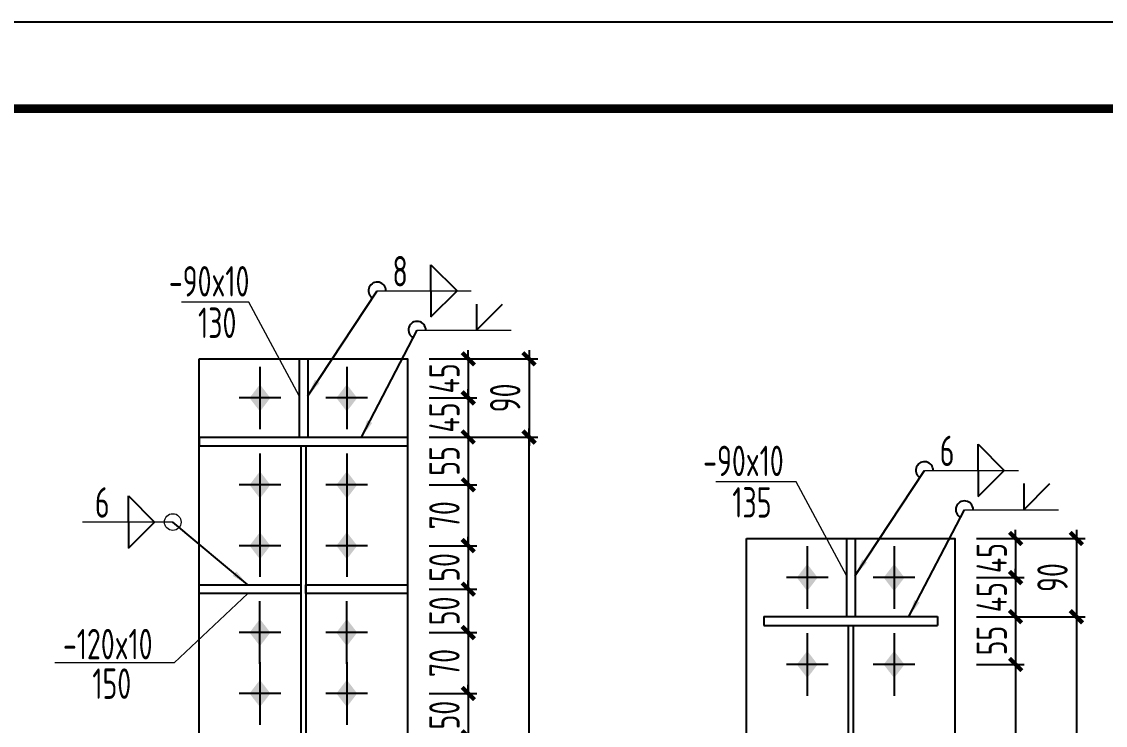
# Model space of a CAD drawing. Extents: x -3102990 to -851544, y -5293060 to -2540151.
# Drawn here: x -1385838 to -1373361, y -2638999 to -2630902 of the extents above; entities that cross this region are included whole.
import ezdxf

# ---------------------------------------------------------------- set-up
doc = ezdxf.new("R2010")
doc.units = 0
doc.header["$LTSCALE"] = 1000
doc.header["$PDMODE"] = 1
doc.linetypes.add('DOTE', pattern=[2.42, 2, -0.2, 0.02, -0.2])
doc.layers.get('0').update_dxf_attribs({"linetype": 'CONTINUOUS'})
doc.layers.get('Defpoints').update_dxf_attribs({"linetype": 'CONTINUOUS'})
for name, color, linetype in [('10', 7, 'CONTINUOUS'), ('AXIS', 253, 'DOTE'), ('COLU', 7, 'CONTINUOUS'), ('DIM', 3, 'CONTINUOUS'), ('PUB_TITLE', 4, 'CONTINUOUS'), ('TEXT', 7, 'CONTINUOUS'), ('WELD', 7, 'CONTINUOUS')]:
    doc.layers.add(name, color=color, linetype=linetype)
doc.layers.add('yichutu', color=7, linetype='CONTINUOUS', true_color=0xffffff, plot=False)
doc.styles.add('TSSD_Dimension', font='tssdeng.shx', dxfattribs={"width": 0.7, "bigfont": 'Hztxt.shx'})
doc.styles.add('TSSD_Rein', font='Tssdeng.shx', dxfattribs={"width": 0.75, "bigfont": 'hztxt.shx'})
doc.dimstyles.new('TSSD_10_100', dxfattribs={"dimtxt": 350, "dimasz": 100, "dimexe": 100, "dimexo": 250, "dimgap": 100, "dimtad": 1, "dimdec": 0, "dimlfac": 0.1, "dimzin": 0, "dimdsep": 46, "dimtxsty": 'TSSD_Dimension', "dimblk": 'ARCHTICK', "dimcen": 0, "dimdle": 100, "dimclrt": 7, "dimadec": 0, "dimazin": 0, "dimtfac": 1, "dimtdec": 0, "dimtix": 1, "dimtmove": 2, "dimatfit": 3, "dimldrblk": 'ARCHTICK', "dimfxl": 1, "dimtolj": 1, "dimtzin": 0, "dimarcsym": 0})
doc.dimstyles.new('TSSD_LEADER_STYLE_200.0', dxfattribs={"dimtxt": 700, "dimasz": 200, "dimexe": 200, "dimexo": 500, "dimgap": 0.09, "dimtad": 0, "dimtih": 1, "dimtoh": 1, "dimdec": 4, "dimzin": 0, "dimdsep": 46, "dimtxsty": 'Standard', "dimcen": 0.09, "dimdle": 200, "dimclrt": 7, "dimadec": 0, "dimazin": 0, "dimtfac": 1, "dimtdec": 4, "dimtofl": 0, "dimtmove": 0, "dimatfit": 3, "dimfxl": 1, "dimtolj": 1, "dimtzin": 0, "dimarcsym": 0})

# ---------------------------------------------------------------- blocks, each defined once
blk = doc.blocks.new('A$C5C7C78FF')
at = {"layer": '10', "color": 0}
blk.add_solid([(27, -141, -192), (-73, -11, -192), (127, -11, -192), (27, 119, -192)], dxfattribs=at)
at = {"layer": 'AXIS', "color": 0, "linetype": 'ByBlock'}
for p, q in [((27, -311, -192), (27, 289, -192)), ((227, -11, -192), (-173, -11, -192))]:
    blk.add_line(p, q, dxfattribs=at)
blk = doc.blocks.new('_ArchTick')
at = {"color": 0, "const_width": 0.5}
blk.add_lwpolyline([(-0.71, -0.71), (0.71, 0.71)], dxfattribs=at)
blk = doc.blocks.new('*D131')
at = {"layer": 'Defpoints', "color": 0}
for p in [(-1381395, -2634782), (-1381395, -2635232), (-1380696, -2635232)]:
    blk.add_point(p, dxfattribs=at)
at = {"layer": 'DIM', "color": 0, "lineweight": -2}
for p, q in [((-1380696, -2634782), (-1380696, -2634682)), ((-1381145, -2634782), (-1380596, -2634782)), ((-1380696, -2634782), (-1380696, -2635232)), ((-1381145, -2635232), (-1380596, -2635232)), ((-1380696, -2635232), (-1380696, -2635332))]:
    blk.add_line(p, q, dxfattribs=at)
at = {"layer": 'DIM', "color": 0, "lineweight": -2, "xscale": 100, "yscale": 100, "zscale": 100}
for p, rotation in [((-1380696, -2634782), 270), ((-1380696, -2635232), 90)]:
    blk.add_blockref('_ArchTick', p, dxfattribs=dict(at, rotation=rotation))
at = {"layer": 'DIM', "color": 7, "insert": (-1380971, -2635007), "char_height": 350, "attachment_point": 5, "rotation": 90, "style": 'TSSD_Dimension'}
blk.add_mtext('\\A1;45', dxfattribs=at)
blk = doc.blocks.new('*D132')
at = {"layer": 'Defpoints', "color": 0}
for p in [(-1381395, -2635232), (-1381395, -2635682), (-1380696, -2635682)]:
    blk.add_point(p, dxfattribs=at)
at = {"layer": 'DIM', "color": 0, "lineweight": -2}
for p, q in [((-1380696, -2635232), (-1380696, -2635132)), ((-1381145, -2635232), (-1380596, -2635232)), ((-1380696, -2635232), (-1380696, -2635682)), ((-1381145, -2635682), (-1380596, -2635682)), ((-1380696, -2635682), (-1380696, -2635782))]:
    blk.add_line(p, q, dxfattribs=at)
at = {"layer": 'DIM', "color": 0, "lineweight": -2, "xscale": 100, "yscale": 100, "zscale": 100}
for p, rotation in [((-1380696, -2635232), 270), ((-1380696, -2635682), 90)]:
    blk.add_blockref('_ArchTick', p, dxfattribs=dict(at, rotation=rotation))
at = {"layer": 'DIM', "color": 7, "insert": (-1380971, -2635457), "char_height": 350, "attachment_point": 5, "rotation": 90, "style": 'TSSD_Dimension'}
blk.add_mtext('\\A1;45', dxfattribs=at)
blk = doc.blocks.new('*D133')
at = {"layer": 'Defpoints', "color": 0}
for p in [(-1381395, -2635682), (-1381395, -2636232), (-1380696, -2636232)]:
    blk.add_point(p, dxfattribs=at)
at = {"layer": 'DIM', "color": 0, "lineweight": -2}
for p, q in [((-1380696, -2635582), (-1380696, -2636332)), ((-1381145, -2635682), (-1380596, -2635682)), ((-1381145, -2636232), (-1380596, -2636232))]:
    blk.add_line(p, q, dxfattribs=at)
at = {"layer": 'DIM', "color": 0, "lineweight": -2, "xscale": 100, "yscale": 100, "zscale": 100}
for p, rotation in [((-1380696, -2635682), 90), ((-1380696, -2636232), 270)]:
    blk.add_blockref('_ArchTick', p, dxfattribs=dict(at, rotation=rotation))
at = {"layer": 'DIM', "color": 7, "insert": (-1380971, -2635957), "char_height": 350, "attachment_point": 5, "rotation": 90, "style": 'TSSD_Dimension'}
blk.add_mtext('\\A1;55', dxfattribs=at)
blk = doc.blocks.new('_WELD004')
at = {"color": 0, "linetype": 'ByBlock'}
for p, q in [((0, 1), (1, 0)), ((0, 0), (0, 1))]:
    blk.add_line(p, q, dxfattribs=at)
blk = doc.blocks.new('*D142')
at = {"layer": 'Defpoints', "color": 0}
for p in [(-1381395, -2634782), (-1381395, -2635682), (-1379996, -2635682)]:
    blk.add_point(p, dxfattribs=at)
at = {"layer": 'DIM', "color": 0, "lineweight": -2}
for p, q in [((-1379996, -2634682), (-1379996, -2635782)), ((-1381145, -2634782), (-1379896, -2634782)), ((-1381145, -2635682), (-1379896, -2635682))]:
    blk.add_line(p, q, dxfattribs=at)
at = {"layer": 'DIM', "color": 0, "lineweight": -2, "xscale": 100, "yscale": 100, "zscale": 100}
for p, rotation in [((-1379996, -2634782), 90), ((-1379996, -2635682), 270)]:
    blk.add_blockref('_ArchTick', p, dxfattribs=dict(at, rotation=rotation))
at = {"layer": 'DIM', "color": 7, "insert": (-1380271, -2635232), "char_height": 350, "attachment_point": 5, "rotation": 90, "style": 'TSSD_Dimension'}
blk.add_mtext('\\A1;90', dxfattribs=at)
blk = doc.blocks.new('*D144')
at = {"layer": 'Defpoints', "color": 0, "ltscale": 1.5}
for p in [(-1381395, -2635682), (-1379996, -2635682), (-1381395, -2643682)]:
    blk.add_point(p, dxfattribs=at)
at = {"layer": 'DIM', "color": 0, "lineweight": -2, "ltscale": 1.5}
for p, q in [((-1379996, -2643782), (-1379996, -2635582)), ((-1381145, -2635682), (-1379896, -2635682)), ((-1381145, -2643682), (-1379896, -2643682))]:
    blk.add_line(p, q, dxfattribs=at)
at = {"layer": 'DIM', "color": 0, "lineweight": -2, "ltscale": 1.5, "xscale": 100, "yscale": 100, "zscale": 100}
for p, rotation in [((-1379996, -2635682), 90), ((-1379996, -2643682), 270)]:
    blk.add_blockref('_ArchTick', p, dxfattribs=dict(at, rotation=rotation))
at = {"layer": 'DIM', "color": 7, "ltscale": 1.5, "insert": (-1380271, -2639682), "char_height": 350, "attachment_point": 5, "rotation": 90, "style": 'TSSD_Dimension'}
blk.add_mtext('\\A1;800', dxfattribs=at)
blk = doc.blocks.new('*D145')
at = {"layer": 'Defpoints', "color": 0}
for p in [(-1375093, -2636849), (-1375093, -2637299), (-1374394, -2637299)]:
    blk.add_point(p, dxfattribs=at)
at = {"layer": 'DIM', "color": 0, "lineweight": -2}
for p, q in [((-1374394, -2636849), (-1374394, -2636749)), ((-1374843, -2636849), (-1374294, -2636849)), ((-1374394, -2636849), (-1374394, -2637299)), ((-1374843, -2637299), (-1374294, -2637299)), ((-1374394, -2637299), (-1374394, -2637399))]:
    blk.add_line(p, q, dxfattribs=at)
at = {"layer": 'DIM', "color": 0, "lineweight": -2, "xscale": 100, "yscale": 100, "zscale": 100}
for p, rotation in [((-1374394, -2636849), 270), ((-1374394, -2637299), 90)]:
    blk.add_blockref('_ArchTick', p, dxfattribs=dict(at, rotation=rotation))
at = {"layer": 'DIM', "color": 7, "insert": (-1374669, -2637074), "char_height": 350, "attachment_point": 5, "rotation": 90, "style": 'TSSD_Dimension'}
blk.add_mtext('\\A1;45', dxfattribs=at)
blk = doc.blocks.new('*D146')
at = {"layer": 'Defpoints', "color": 0}
for p in [(-1375093, -2637299), (-1375093, -2637749), (-1374394, -2637749)]:
    blk.add_point(p, dxfattribs=at)
at = {"layer": 'DIM', "color": 0, "lineweight": -2}
for p, q in [((-1374394, -2637299), (-1374394, -2637199)), ((-1374843, -2637299), (-1374294, -2637299)), ((-1374394, -2637299), (-1374394, -2637749)), ((-1374843, -2637749), (-1374294, -2637749)), ((-1374394, -2637749), (-1374394, -2637849))]:
    blk.add_line(p, q, dxfattribs=at)
at = {"layer": 'DIM', "color": 0, "lineweight": -2, "xscale": 100, "yscale": 100, "zscale": 100}
for p, rotation in [((-1374394, -2637299), 270), ((-1374394, -2637749), 90)]:
    blk.add_blockref('_ArchTick', p, dxfattribs=dict(at, rotation=rotation))
at = {"layer": 'DIM', "color": 7, "insert": (-1374669, -2637524), "char_height": 350, "attachment_point": 5, "rotation": 90, "style": 'TSSD_Dimension'}
blk.add_mtext('\\A1;45', dxfattribs=at)
blk = doc.blocks.new('*D147')
at = {"layer": 'Defpoints', "color": 0}
for p in [(-1375093, -2637749), (-1375093, -2638299), (-1374394, -2638299)]:
    blk.add_point(p, dxfattribs=at)
at = {"layer": 'DIM', "color": 0, "lineweight": -2}
for p, q in [((-1374843, -2637749), (-1374294, -2637749)), ((-1374394, -2637649), (-1374394, -2638399)), ((-1374843, -2638299), (-1374294, -2638299))]:
    blk.add_line(p, q, dxfattribs=at)
at = {"layer": 'DIM', "color": 0, "lineweight": -2, "xscale": 100, "yscale": 100, "zscale": 100}
for p, rotation in [((-1374394, -2637749), 90), ((-1374394, -2638299), 270)]:
    blk.add_blockref('_ArchTick', p, dxfattribs=dict(at, rotation=rotation))
at = {"layer": 'DIM', "color": 7, "insert": (-1374669, -2638024), "char_height": 350, "attachment_point": 5, "rotation": 90, "style": 'TSSD_Dimension'}
blk.add_mtext('\\A1;55', dxfattribs=at)
blk = doc.blocks.new('*D156')
at = {"layer": 'Defpoints', "color": 0}
for p in [(-1375093, -2636849), (-1375093, -2637749), (-1373694, -2637749)]:
    blk.add_point(p, dxfattribs=at)
at = {"layer": 'DIM', "color": 0, "lineweight": -2}
for p, q in [((-1373694, -2636749), (-1373694, -2637849)), ((-1374843, -2636849), (-1373594, -2636849)), ((-1374843, -2637749), (-1373594, -2637749))]:
    blk.add_line(p, q, dxfattribs=at)
at = {"layer": 'DIM', "color": 0, "lineweight": -2, "xscale": 100, "yscale": 100, "zscale": 100}
for p, rotation in [((-1373694, -2636849), 90), ((-1373694, -2637749), 270)]:
    blk.add_blockref('_ArchTick', p, dxfattribs=dict(at, rotation=rotation))
at = {"layer": 'DIM', "color": 7, "insert": (-1373969, -2637299), "char_height": 350, "attachment_point": 5, "rotation": 90, "style": 'TSSD_Dimension'}
blk.add_mtext('\\A1;90', dxfattribs=at)
blk = doc.blocks.new('*D158')
at = {"layer": 'Defpoints', "color": 0}
for p in [(-1375093, -2637749), (-1375093, -2643749), (-1373694, -2643749)]:
    blk.add_point(p, dxfattribs=at)
at = {"layer": 'DIM', "color": 0, "lineweight": -2}
for p, q in [((-1374843, -2637749), (-1373594, -2637749)), ((-1373694, -2637649), (-1373694, -2643849)), ((-1374843, -2643749), (-1373594, -2643749))]:
    blk.add_line(p, q, dxfattribs=at)
at = {"layer": 'DIM', "color": 0, "lineweight": -2, "xscale": 100, "yscale": 100, "zscale": 100}
for p, rotation in [((-1373694, -2637749), 90), ((-1373694, -2643749), 270)]:
    blk.add_blockref('_ArchTick', p, dxfattribs=dict(at, rotation=rotation))
at = {"layer": 'DIM', "color": 7, "insert": (-1373969, -2640749), "char_height": 350, "attachment_point": 5, "rotation": 90, "style": 'TSSD_Dimension'}
blk.add_mtext('\\A1;600', dxfattribs=at)
blk = doc.blocks.new('*D159')
at = {"layer": 'Defpoints', "color": 0, "ltscale": 1.5}
for p in [(-1375092, -2638299), (-1375093, -2640749, -288), (-1374394, -2640749)]:
    blk.add_point(p, dxfattribs=at)
at = {"layer": 'DIM', "color": 0, "lineweight": -2, "ltscale": 1.5}
for p, q in [((-1374394, -2638199), (-1374394, -2640849)), ((-1374842, -2638299), (-1374294, -2638299)), ((-1374843, -2640749), (-1374294, -2640749))]:
    blk.add_line(p, q, dxfattribs=at)
at = {"layer": 'DIM', "color": 0, "lineweight": -2, "ltscale": 1.5, "xscale": 100, "yscale": 100, "zscale": 100}
for p, rotation in [((-1374394, -2638299), 90), ((-1374394, -2640749), 270)]:
    blk.add_blockref('_ArchTick', p, dxfattribs=dict(at, rotation=rotation))
at = {"layer": 'DIM', "color": 7, "lineweight": 5, "ltscale": 1.5, "insert": (-1374669, -2639524), "char_height": 350, "attachment_point": 5, "rotation": 90, "style": 'TSSD_Dimension'}
blk.add_mtext('\\A1;245', dxfattribs=at)
blk = doc.blocks.new('*D170')
at = {"layer": 'Defpoints', "color": 0, "ltscale": 1.5}
for p in [(-1381395, -2636232), (-1381395, -2636932), (-1380696, -2636932)]:
    blk.add_point(p, dxfattribs=at)
at = {"layer": 'DIM', "color": 0, "lineweight": -2, "ltscale": 1.5}
for p, q in [((-1380696, -2636132), (-1380696, -2637032)), ((-1381145, -2636232), (-1380596, -2636232)), ((-1381145, -2636932), (-1380596, -2636932))]:
    blk.add_line(p, q, dxfattribs=at)
at = {"layer": 'DIM', "color": 0, "lineweight": -2, "ltscale": 1.5, "xscale": 100, "yscale": 100, "zscale": 100}
for p, rotation in [((-1380696, -2636232), 90), ((-1380696, -2636932), 270)]:
    blk.add_blockref('_ArchTick', p, dxfattribs=dict(at, rotation=rotation))
at = {"layer": 'DIM', "color": 7, "ltscale": 1.5, "insert": (-1380971, -2636582), "char_height": 350, "attachment_point": 5, "rotation": 90, "style": 'TSSD_Dimension'}
blk.add_mtext('\\A1;70', dxfattribs=at)
blk = doc.blocks.new('*D171')
at = {"layer": 'Defpoints', "color": 0, "ltscale": 1.5}
for p in [(-1381395, -2636932), (-1381395, -2637432), (-1380696, -2637432)]:
    blk.add_point(p, dxfattribs=at)
at = {"layer": 'DIM', "color": 0, "lineweight": -2, "ltscale": 1.5}
for p, q in [((-1380696, -2636932), (-1380696, -2636832)), ((-1381145, -2636932), (-1380596, -2636932)), ((-1380696, -2636932), (-1380696, -2637432)), ((-1381145, -2637432), (-1380596, -2637432)), ((-1380696, -2637432), (-1380696, -2637532))]:
    blk.add_line(p, q, dxfattribs=at)
at = {"layer": 'DIM', "color": 0, "lineweight": -2, "ltscale": 1.5, "xscale": 100, "yscale": 100, "zscale": 100}
for p, rotation in [((-1380696, -2636932), 270), ((-1380696, -2637432), 90)]:
    blk.add_blockref('_ArchTick', p, dxfattribs=dict(at, rotation=rotation))
at = {"layer": 'DIM', "color": 7, "ltscale": 1.5, "insert": (-1380971, -2637182), "char_height": 350, "attachment_point": 5, "rotation": 90, "style": 'TSSD_Dimension'}
blk.add_mtext('\\A1;50', dxfattribs=at)
blk = doc.blocks.new('*D189')
at = {"layer": 'Defpoints', "color": 0, "ltscale": 1.5}
for p in [(-1381395, -2637432), (-1381395, -2637932), (-1380696, -2637932)]:
    blk.add_point(p, dxfattribs=at)
at = {"layer": 'DIM', "color": 0, "lineweight": -2, "ltscale": 1.5}
for p, q in [((-1380696, -2637432), (-1380696, -2637332)), ((-1381145, -2637432), (-1380596, -2637432)), ((-1380696, -2637432), (-1380696, -2637932)), ((-1381145, -2637932), (-1380596, -2637932)), ((-1380696, -2637932), (-1380696, -2638032))]:
    blk.add_line(p, q, dxfattribs=at)
at = {"layer": 'DIM', "color": 0, "lineweight": -2, "ltscale": 1.5, "xscale": 100, "yscale": 100, "zscale": 100}
for p, rotation in [((-1380696, -2637432), 270), ((-1380696, -2637932), 90)]:
    blk.add_blockref('_ArchTick', p, dxfattribs=dict(at, rotation=rotation))
at = {"layer": 'DIM', "color": 7, "ltscale": 1.5, "insert": (-1380971, -2637682), "char_height": 350, "attachment_point": 5, "rotation": 90, "style": 'TSSD_Dimension'}
blk.add_mtext('\\A1;50', dxfattribs=at)
blk = doc.blocks.new('*D190')
at = {"layer": 'Defpoints', "color": 0, "ltscale": 1.5}
for p in [(-1381395, -2637932), (-1381395, -2638632), (-1380696, -2638632)]:
    blk.add_point(p, dxfattribs=at)
at = {"layer": 'DIM', "color": 0, "lineweight": -2, "ltscale": 1.5}
for p, q in [((-1380696, -2637832), (-1380696, -2638732)), ((-1381145, -2637932), (-1380596, -2637932)), ((-1381145, -2638632), (-1380596, -2638632))]:
    blk.add_line(p, q, dxfattribs=at)
at = {"layer": 'DIM', "color": 0, "lineweight": -2, "ltscale": 1.5, "xscale": 100, "yscale": 100, "zscale": 100}
for p, rotation in [((-1380696, -2637932), 90), ((-1380696, -2638632), 270)]:
    blk.add_blockref('_ArchTick', p, dxfattribs=dict(at, rotation=rotation))
at = {"layer": 'DIM', "color": 7, "ltscale": 1.5, "insert": (-1380971, -2638282), "char_height": 350, "attachment_point": 5, "rotation": 90, "style": 'TSSD_Dimension'}
blk.add_mtext('\\A1;70', dxfattribs=at)
blk = doc.blocks.new('*D191')
at = {"layer": 'Defpoints', "color": 0, "ltscale": 1.5}
for p in [(-1381395, -2638632), (-1381395, -2639132), (-1380696, -2639132)]:
    blk.add_point(p, dxfattribs=at)
at = {"layer": 'DIM', "color": 0, "lineweight": -2, "ltscale": 1.5}
for p, q in [((-1381145, -2638632), (-1380596, -2638632)), ((-1380696, -2638632), (-1380696, -2638532)), ((-1380696, -2638632), (-1380696, -2639132)), ((-1381145, -2639132), (-1380596, -2639132)), ((-1380696, -2639132), (-1380696, -2639232))]:
    blk.add_line(p, q, dxfattribs=at)
at = {"layer": 'DIM', "color": 0, "lineweight": -2, "ltscale": 1.5, "xscale": 100, "yscale": 100, "zscale": 100}
for p, rotation in [((-1380696, -2638632), 270), ((-1380696, -2639132), 90)]:
    blk.add_blockref('_ArchTick', p, dxfattribs=dict(at, rotation=rotation))
at = {"layer": 'DIM', "color": 7, "ltscale": 1.5, "insert": (-1380971, -2638882), "char_height": 350, "attachment_point": 5, "rotation": 90, "style": 'TSSD_Dimension'}
blk.add_mtext('\\A1;50', dxfattribs=at)
blk = doc.blocks.new('A$C18BE6784')
at = {"layer": 'PUB_TITLE'}
blk.add_lwpolyline([(0, 0), (0, 42000), (89100, 42000), (89100, 0)], close=True, dxfattribs=at)
at = {"layer": 'PUB_TITLE', "const_width": 100}
blk.add_lwpolyline([(88100, 1000), (88100, 41000), (713, 41000), (713, 1000), (88100, 1000)], dxfattribs=at)
blk = doc.blocks.new('yct-891-420-89100-42000-100-2004.0')
at = {"layer": 'yichutu', "color": 7, "true_color": 0xffffff}
blk.add_lwpolyline([(0, 0), (0, 42000), (89100, 42000), (89100, 0)], close=True, dxfattribs=at)

msp = doc.modelspace()

# ---------------------------------------------------------------- linework, layer by layer
at = {"layer": 'COLU', "linetype": 'ByBlock', "lineweight": 9}
for p, q in [((-1383222.74, -2634128.76, 480), (-1383998.79, -2634128.76, 480)), ((-1382644.54, -2635207.02, 288), (-1383222.74, -2634128.76, 480)), ((-1376920.85, -2636195.43, 192), (-1377846.91, -2636195.43, 192)), ((-1376342.66, -2637273.69), (-1376920.85, -2636195.43, 192)), ((-1383234.54, -2637482.02, 288), (-1384081.83, -2638281.13, 288)), ((-1384081.83, -2638281.13, 288), (-1385455.82, -2638281.13, 288))]:
    msp.add_line(p, q, dxfattribs=at)
at = {"layer": 'COLU', "linetype": 'ByBlock'}
for p, q in [((-1382644.54, -2634782.02, 288), (-1382644.54, -2635682.02, 288)), ((-1382544.54, -2634782.02, 288), (-1382544.54, -2635682.02, 288)), ((-1383794.54, -2635682.02, 288), (-1381394.54, -2635682.02, 288)), ((-1383794.54, -2635682.02, 288), (-1383794.54, -2635782.02, 288)), ((-1382644.54, -2635682.02, 288), (-1382544.54, -2635682.02, 288)), ((-1381394.54, -2635682.02, 288), (-1381394.54, -2635782.02, 288)), ((-1383794.54, -2635782.02, 288), (-1381394.54, -2635782.02, 288)), ((-1382624.54, -2635782.02, 288), (-1382624.54, -2643582.02, 288)), ((-1382564.54, -2635782.02, 288), (-1382564.54, -2643582.02, 288)), ((-1376342.66, -2636848.69), (-1376342.66, -2637748.69)), ((-1376242.66, -2636848.69), (-1376242.66, -2637748.69)), ((-1377292.66, -2637748.69), (-1375292.66, -2637748.69)), ((-1377292.66, -2637748.69), (-1377292.66, -2637848.69)), ((-1377292.66, -2637748.69), (-1377292.66, -2637848.69)), ((-1376342.66, -2637748.69), (-1376242.66, -2637748.69)), ((-1375292.66, -2637748.69), (-1375292.66, -2637848.69)), ((-1375292.66, -2637748.69), (-1375292.66, -2637848.69)), ((-1377292.66, -2637848.69), (-1375292.66, -2637848.69)), ((-1376322.66, -2637848.69), (-1376322.66, -2643648.69)), ((-1376262.66, -2637848.69), (-1376262.66, -2643648.69))]:
    msp.add_line(p, q, dxfattribs=at)
at = {"layer": 'COLU', "elevation": 288}
for points in [[(-1383794.54, -2634782.02), (-1381394.54, -2634782.02), (-1381394.54, -2644582.02), (-1383794.54, -2644582.02)], [(-1383794.54, -2637382.02), (-1382624.54, -2637382.02), (-1382624.54, -2637482.02), (-1383794.54, -2637482.02)], [(-1382564.54, -2637382.02), (-1381394.54, -2637382.02), (-1381394.54, -2637482.02), (-1382564.54, -2637482.02)]]:
    msp.add_lwpolyline(points, close=True, dxfattribs=at)
at = {"layer": 'COLU'}
msp.add_lwpolyline([(-1377492.66, -2636848.69), (-1375092.66, -2636848.69), (-1375092.66, -2644648.69), (-1377492.66, -2644648.69)], close=True, dxfattribs=at)
at = {"layer": 'WELD', "lineweight": 9}
for p, q in [((-1381745.23, -2633998.75, 288), (-1380661.27, -2633998.75, 288)), ((-1381284.58, -2634450.97, 288), (-1380200.61, -2634450.97, 288)), ((-1375443.35, -2636065.42), (-1374359.38, -2636065.42)), ((-1374982.69, -2636517.64), (-1373898.73, -2636517.64)), ((-1384098.71, -2636659.75), (-1385139.81, -2636659.75))]:
    msp.add_line(p, q, dxfattribs=at)
msp.add_circle((-1384098.71, -2636659.75), 96.07, dxfattribs=at)
at = {"layer": 'WELD'}
for centre, end in [((-1381745.23, -2633998.75, 288), 232.532418), ((-1381284.58, -2634450.97, 288), 242.549377), ((-1375443.35, -2636065.42), 232.532418), ((-1374982.69, -2636517.64), 242.549377)]:
    msp.add_arc(centre, 100, 0, end, dxfattribs=at)

# ---------------------------------------------------------------- block references
at = {"ltscale": 1.5}
msp.add_blockref('A$C18BE6784', (-1455363.94, -2672902.4), dxfattribs=at)
at = {"layer": 'COLU', "linetype": 'ByBlock', "xscale": -1.199999999953434, "yscale": 1.199999999720603, "zscale": 1.200000000000045, "rotation": 180}
for p in [(-1383127.21, -2635245.45, 518.4), (-1382127.21, -2635245.45, 518.4), (-1383127.21, -2636245.45, 518.4), (-1382127.21, -2636245.45, 518.4), (-1383127.21, -2636945.45, 518.4), (-1382127.21, -2636945.45, 518.4), (-1376825.33, -2637312.12, 230.4), (-1375825.33, -2637312.12, 230.4), (-1376825.33, -2638312.12, 230.4), (-1375825.33, -2638312.12, 230.4), (-1383127.21, -2638645.45, 518.4), (-1382127.21, -2638645.45, 518.4)]:
    msp.add_blockref('A$C5C7C78FF', p, dxfattribs=at)
at = {"layer": 'COLU', "linetype": 'ByBlock', "xscale": 1.199999999953434, "yscale": 1.200000000186265, "zscale": 1.200000000000045}
for p in [(-1383127.21, -2637918.6, 518.4), (-1382127.21, -2637918.6, 518.4)]:
    msp.add_blockref('A$C5C7C78FF', p, dxfattribs=at)
at = {"layer": 'WELD', "yscale": 300, "zscale": 300}
for p, xscale, rotation in [((-1381125.52, -2633998.75, 288), 300, 359.999999999911), ((-1381125.52, -2633998.75, 288), -300, 180), ((-1380600.61, -2634150.97, 288), -300, 180), ((-1374823.64, -2636065.42), 300, 359.999999999911), ((-1374823.64, -2636065.42), -300, 180), ((-1374298.73, -2636217.64), -300, 180), ((-1384608.31, -2636659.75), -300, 180)]:
    msp.add_blockref('_WELD004', p, dxfattribs=dict(at, xscale=xscale, rotation=rotation))
at = {"layer": 'WELD', "xscale": 300, "yscale": 300, "zscale": 300}
msp.add_blockref('_WELD004', (-1384608.31, -2636659.75), dxfattribs=at)
at = {"layer": 'yichutu'}
msp.add_blockref('yct-891-420-89100-42000-100-2004.0', (-1455363.94, -2672902.4), dxfattribs=at)

# ---------------------------------------------------------------- texts
at = {"layer": 'TEXT', "lineweight": 9, "style": 'TSSD_Rein', "width": 0.7}
for s, p in [('8', (-1381568.95, -2633948.75, 288)), ('-90x10', (-1384143.49, -2634064.9, 480)), ('130', (-1383807.58, -2634542.07, 480)), ('6', (-1375267.07, -2636015.42)), ('-90x10', (-1377991.6, -2636131.57, 192)), ('6', (-1384994.92, -2636609.75)), ('135', (-1377655.7, -2636608.74, 192)), ('-120x10', (-1385362.91, -2638239.52, 288)), ('150', (-1385024.42, -2638694.45, 288))]:
    msp.add_text(s, height=350, dxfattribs=at).set_placement(p)

# ---------------------------------------------------------------- dimensions: what is measured, and where the dimension line sits
at = {"layer": 'DIM'}
for base, p1, p2, picture, middle in [((-1380695.5, -2635232.02, 288), (-1381394.54, -2634782.02, 288), (-1381394.54, -2635232.02, 288), '*D131', (-1380970.5, -2635007.02, 288)), ((-1379995.54, -2635682.02, 288), (-1381394.54, -2634782.02, 288), (-1381394.54, -2635682.02, 288), '*D142', (-1380270.54, -2635232.02, 288)), ((-1380695.5, -2635682.02, 288), (-1381394.54, -2635232.02, 288), (-1381394.54, -2635682.02, 288), '*D132', (-1380970.5, -2635457.02, 288)), ((-1380695.5, -2636232.02, 288), (-1381394.54, -2635682.02, 288), (-1381394.54, -2636232.02, 288), '*D133', (-1380970.5, -2635957.02, 288)), ((-1374393.62, -2637298.69), (-1375092.66, -2636848.69), (-1375092.66, -2637298.69), '*D145', (-1374668.62, -2637073.69)), ((-1373693.65, -2637748.69), (-1375092.66, -2636848.69), (-1375092.66, -2637748.69), '*D156', (-1373968.65, -2637298.69)), ((-1374393.62, -2637748.69), (-1375092.66, -2637298.69), (-1375092.66, -2637748.69), '*D146', (-1374668.62, -2637523.69)), ((-1374393.62, -2638298.69), (-1375092.66, -2637748.69), (-1375092.66, -2638298.69), '*D147', (-1374668.62, -2638023.69)), ((-1373693.65, -2643748.69), (-1375092.66, -2637748.69), (-1375092.66, -2643748.69), '*D158', (-1373968.65, -2640748.69))]:
    dim = msp.add_linear_dim(base=base, p1=p1, p2=p2, angle=90, dimstyle='TSSD_10_100', dxfattribs=at)
    dim.commit()
    dim.dimension.update_dxf_attribs({"geometry": picture, "text_midpoint": middle})
at = {"layer": 'DIM', "ltscale": 1.5}
for base, p1, p2, picture, middle in [((-1379995.54, -2635682.02, 576), (-1381394.54, -2643682.02, 576), (-1381394.54, -2635682.02, 576), '*D144', (-1380270.54, -2639682.02, 576)), ((-1380695.5, -2636932.02, 576), (-1381394.54, -2636232.02, 576), (-1381394.54, -2636932.02, 576), '*D170', (-1380970.5, -2636582.02, 576)), ((-1380695.5, -2637432.02, 576), (-1381394.54, -2636932.02, 576), (-1381394.54, -2637432.02, 576), '*D171', (-1380970.5, -2637182.02, 576)), ((-1380695.5, -2637932.02, 576), (-1381394.54, -2637432.02, 576), (-1381394.54, -2637932.02, 576), '*D189', (-1380970.5, -2637682.02, 576)), ((-1380695.5, -2638632.02, 576), (-1381394.54, -2637932.02, 576), (-1381394.54, -2638632.02, 576), '*D190', (-1380970.5, -2638282.02, 576)), ((-1380695.5, -2639132.02, 576), (-1381394.54, -2638632.02, 576), (-1381394.54, -2639132.02, 576), '*D191', (-1380970.5, -2638882.02, 576))]:
    dim = msp.add_linear_dim(base=base, p1=p1, p2=p2, angle=90, dimstyle='TSSD_10_100', dxfattribs=at)
    dim.commit()
    dim.dimension.update_dxf_attribs({"geometry": picture, "text_midpoint": middle})
at = {"layer": 'DIM', "lineweight": 5, "ltscale": 1.5}
dim = msp.add_linear_dim(base=(-1374393.62, -2640748.69, 288), p1=(-1375091.66, -2638298.69, 288), p2=(-1375092.66, -2640748.69), angle=90, dimstyle='TSSD_10_100', dxfattribs=at)
dim.commit()
dim.dimension.update_dxf_attribs({"geometry": '*D159', "text_midpoint": (-1374668.62, -2639523.69, 288)})

# ---------------------------------------------------------------- leaders
at = {"layer": 'WELD', "lineweight": 9}
for points in [[(-1382544.54, -2635207.79, 288), (-1381745.23, -2633998.75, 288)], [(-1381924.08, -2635682.02, 288), (-1381284.58, -2634450.97, 288)], [(-1376242.66, -2637274.46), (-1375443.35, -2636065.42)], [(-1375622.19, -2637748.69), (-1374982.69, -2636517.64)], [(-1383234.54, -2637382.02), (-1384098.71, -2636659.75)]]:
    msp.add_leader(points, dimstyle='TSSD_LEADER_STYLE_200.0', dxfattribs=at)

doc.saveas('drawing.dxf')
